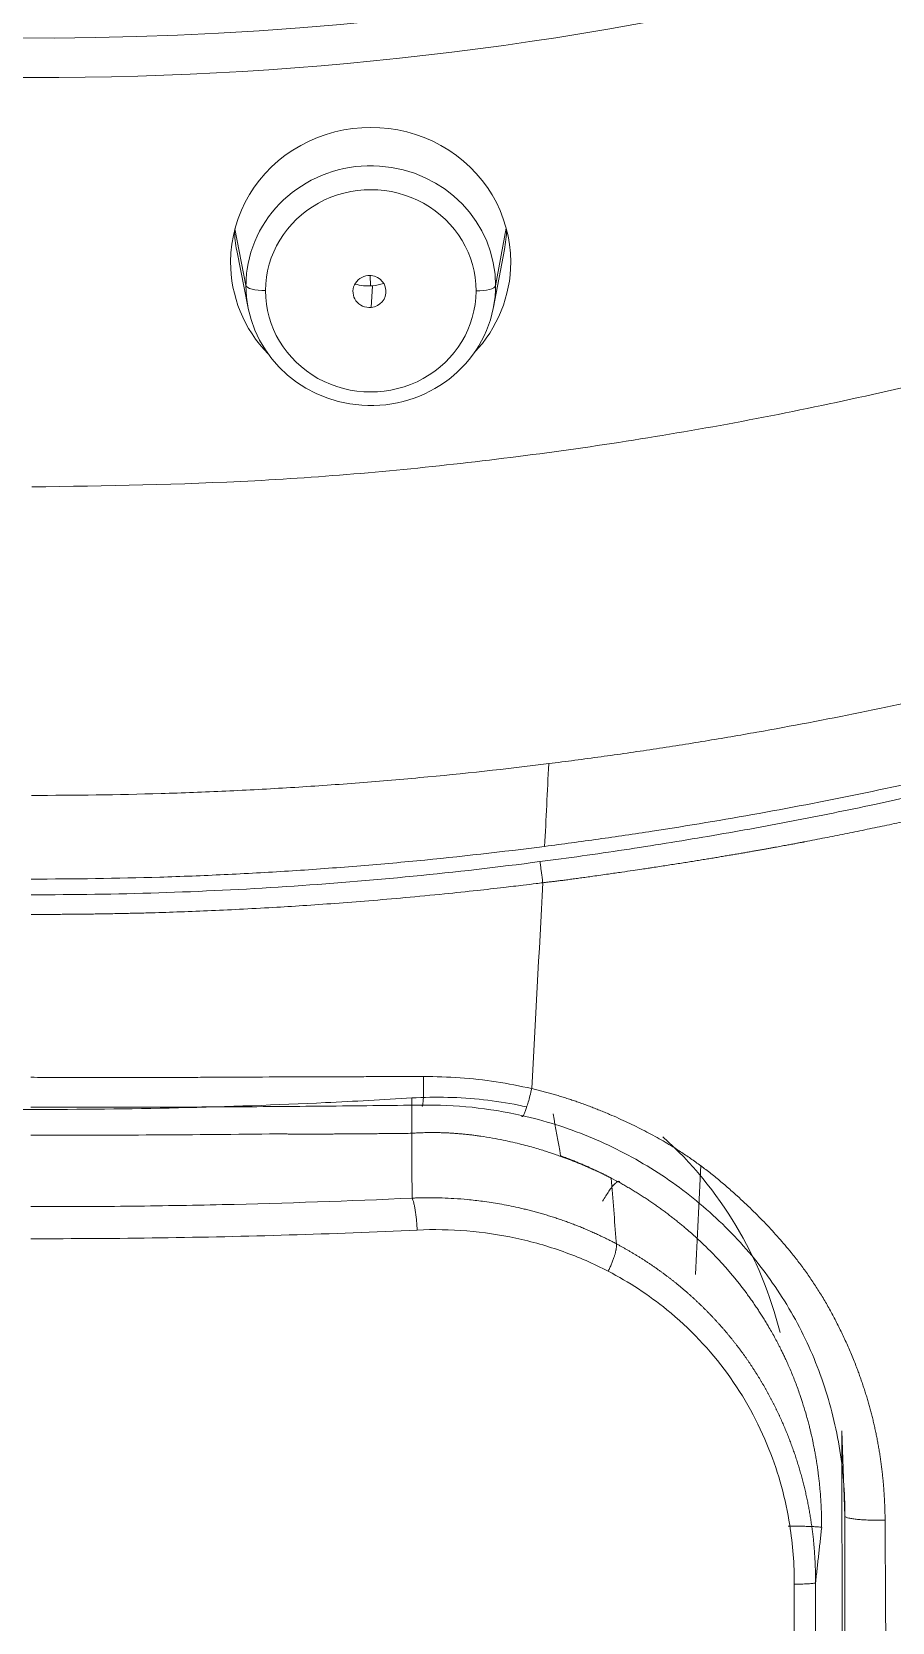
# Model space of a CAD drawing. Extents: x 16539 to 19738, y -91 to 2224.
# Drawn here: x 17565.68 to 17578.88, y 1046.62 to 1071.03 of the extents above; entities that cross this region are included whole.
import ezdxf

# ---------------------------------------------------------------- set-up
doc = ezdxf.new("R2010")
doc.units = 0
doc.header["$LTSCALE"] = 10
doc.header["$MEASUREMENT"] = 0
doc.layers.add('1', color=7, linetype='CONTINUOUS')

msp = doc.modelspace()

# ---------------------------------------------------------------- linework, layer by layer
at = {"layer": '1', "color": 7, "linetype": 'Continuous', "lineweight": 13}
for p, q in [((17568.969, 1067.138), (17568.8, 1068.01)), ((17572.798, 1067.132), (17572.963, 1068.017)), ((17570.878, 1067.131), (17570.877, 1067.29)), ((17570.91, 1067.133), (17570.888, 1066.802)), ((17571.515, 1054.133), (17571.513, 1054.669)), ((17574.65, 1052.466), (17574.653, 1052.431)), ((17578.16, 1048.25), (17578.113, 1049.562)), ((17577.382, 1047.206), (17577.379, 1045.145))]:
    msp.add_line(p, q, dxfattribs=at)
at = {"layer": '1', "color": 7, "linetype": 'Continuous', "lineweight": 18}
for p, q in [((17568.828, 1067.674), (17569.002, 1066.791)), ((17572.767, 1066.806), (17572.935, 1067.69)), ((17571.517, 1053.157), (17571.517, 1053.132)), ((17578.113, 1049.562), (17578.137, 1022.383))]:
    msp.add_line(p, q, dxfattribs=at)
for centre, major_axis, ratio, start_param, end_param in [((17565.793, 1117.918), (-62.049, -0.257), 0.961303, 4.706476, 7.291782), ((17565.791, 1118.295), (49.268, 0.196), 0.96126, 3.149147, 6.277434), ((17570.882, 1067.497), (2.15, 0.009), 0.96126, 6.277434, 9.419027), ((17570.884, 1067.135), (-1.915, -0.008), 0.96126, 3.135841, 6.141472), ((17570.88, 1068.049), (-2.089, -0.008), 0.96126, 0.029051, 0.183799), ((17570.88, 1068.049), (-2.089, -0.008), 0.96126, 2.957777, 3.112549), ((17570.882, 1067.497), (2.15, 0.009), 0.96126, 3.135841, 3.886977), ((17570.884, 1067.135), (-1.915, -0.008), 0.96126, 6.141472, 6.277434), ((17570.882, 1067.497), (2.15, 0.009), 0.96126, 5.537785, 6.277434), ((17570.884, 1067.135), (-1.915, -0.008), 0.96126, 6.277434, 9.277664), ((17570.864, 1067.045), (-0.254, 0.002), 0.965027, 4.814699, 7.956292), ((17570.843, 1067.807), (-0.701, 0.004), 0.965027, 1.28188, 1.673107), ((17570.864, 1067.045), (-0.254, 0.002), 0.965027, 1.673107, 4.814699), ((17570.843, 1067.807), (-0.701, 0.004), 0.965027, 1.673107, 1.924188), ((17570.884, 1067.135), (-1.915, -0.008), 0.96126, 2.994479, 3.135841), ((17571.454, 1059.74), (-6.323, 33.746), 0.035733, 4.528182, 4.547578), ((17571.637, 1049.564), (-0.009, -5.95), 0.960298, 1.827691, 2.431686)]:
    msp.add_ellipse(centre, major_axis=major_axis, ratio=ratio, start_param=start_param, end_param=end_param, dxfattribs=at)
at = {"layer": '1', "color": 7, "linetype": 'Continuous', "lineweight": 13}
for centre, major_axis, ratio, start_param, end_param in [((17565.792, 1118.167), (49.767, 0.198), 0.96126, 3.135841, 6.277434), ((17570.884, 1067.056), (-1.615, -0.006), 0.96126, 3.135841, 6.277434), ((17569.268, 1067.142), (0.3, -0.001), 0.275637, 3.195602, 4.714038), ((17572.499, 1067.137), (-0.3, 0.001), 0.275637, 1.572446, 3.090882), ((17570.884, 1067.056), (-1.615, -0.006), 0.96126, 6.277434, 9.419027)]:
    msp.add_ellipse(centre, major_axis=major_axis, ratio=ratio, start_param=start_param, end_param=end_param, dxfattribs=at)
at = {"layer": '1', "color": 7, "linetype": 'Continuous', "lineweight": 18}
for points, degree, knots in [([(17600.162, 1171.54), (17598.362, 1172.621), (17596.508, 1173.616), (17592.705, 1175.428), (17590.758, 1176.244), (17586.789, 1177.689), (17584.767, 1178.318), (17580.67, 1179.381), (17578.594, 1179.816), (17574.408, 1180.489), (17572.298, 1180.726), (17568.063, 1181.001), (17565.939, 1181.039), (17561.696, 1180.913), (17559.578, 1180.75), (17555.368, 1180.225), (17553.277, 1179.864), (17549.141, 1178.945), (17547.096, 1178.388), (17543.074, 1177.084), (17541.096, 1176.337), (17537.226, 1174.66), (17535.333, 1173.73), (17531.652, 1171.697), (17529.864, 1170.593), (17526.408, 1168.223), (17524.74, 1166.956), (17521.542, 1164.272), (17520.012, 1162.854), (17517.103, 1159.881), (17515.725, 1158.326), (17513.133, 1155.093), (17511.919, 1153.416), (17509.669, 1149.955), (17508.633, 1148.171), (17506.747, 1144.515), (17505.897, 1142.642), (17504.392, 1138.826), (17503.737, 1136.882), (17502.629, 1132.943), (17502.176, 1130.947), (17501.474, 1126.922), (17501.227, 1124.893), (17500.939, 1120.821), (17500.899, 1118.779), (17501.028, 1114.7), (17501.197, 1112.663), (17501.741, 1108.616), (17502.117, 1106.606), (17503.071, 1102.63), (17503.649, 1100.664), (17505.004, 1096.797), (17505.781, 1094.896), (17507.523, 1091.175), (17508.49, 1089.356), (17510.604, 1085.818), (17511.751, 1084.098), (17514.215, 1080.776), (17515.532, 1079.174), (17518.324, 1076.1), (17519.798, 1074.629), (17522.889, 1071.833), (17524.506, 1070.508), (17527.868, 1068.017), (17529.612, 1066.851), (17531.412, 1065.77)], 3, [0, 0, 0, 0, 0.03125, 0.03125, 0.0625, 0.0625, 0.09375, 0.09375, 0.125, 0.125, 0.15625, 0.15625, 0.1875, 0.1875, 0.21875, 0.21875, 0.25, 0.25, 0.28125, 0.28125, 0.3125, 0.3125, 0.34375, 0.34375, 0.375, 0.375, 0.40625, 0.40625, 0.4375, 0.4375, 0.46875, 0.46875, 0.5, 0.5, 0.53125, 0.53125, 0.5625, 0.5625, 0.59375, 0.59375, 0.625, 0.625, 0.65625, 0.65625, 0.6875, 0.6875, 0.71875, 0.71875, 0.75, 0.75, 0.78125, 0.78125, 0.8125, 0.8125, 0.84375, 0.84375, 0.875, 0.875, 0.90625, 0.90625, 0.9375, 0.9375, 0.96875, 0.96875, 1, 1, 1, 1]), ([(17532.558, 1066.848), (17530.817, 1067.893), (17529.129, 1069.02), (17525.876, 1071.428), (17524.312, 1072.709), (17521.321, 1075.412), (17519.894, 1076.834), (17517.193, 1079.806), (17515.919, 1081.356), (17513.534, 1084.568), (17512.424, 1086.231), (17510.378, 1089.652), (17509.443, 1091.411), (17507.756, 1095.009), (17507.004, 1096.848), (17505.692, 1100.588), (17505.132, 1102.489), (17504.208, 1106.334), (17503.844, 1108.278), (17503.316, 1112.193), (17503.153, 1114.162), (17503.027, 1118.107), (17503.064, 1120.083), (17503.341, 1124.021), (17503.58, 1125.983), (17504.257, 1129.876), (17504.695, 1131.807), (17505.766, 1135.617), (17506.399, 1137.497), (17507.853, 1141.189), (17508.674, 1143), (17510.498, 1146.537), (17511.5, 1148.263), (17513.675, 1151.611), (17514.848, 1153.233), (17517.354, 1156.36), (17518.687, 1157.865), (17521.5, 1160.741), (17522.979, 1162.112), (17526.072, 1164.71), (17527.684, 1165.935), (17531.026, 1168.229), (17532.756, 1169.296), (17536.316, 1171.264), (17538.146, 1172.164), (17541.889, 1173.786), (17543.802, 1174.509), (17547.692, 1175.772), (17549.67, 1176.311), (17553.67, 1177.2), (17555.693, 1177.551), (17559.764, 1178.059), (17561.813, 1178.217), (17565.917, 1178.34), (17567.972, 1178.304), (17572.068, 1178.039), (17574.109, 1177.81), (17578.159, 1177.16), (17580.167, 1176.74), (17584.13, 1175.712), (17586.085, 1175.104), (17589.925, 1173.708), (17591.809, 1172.919), (17595.487, 1171.167), (17597.282, 1170.205), (17599.023, 1169.16)], 3, [0, 0, 0, 0, 0.03125, 0.03125, 0.0625, 0.0625, 0.09375, 0.09375, 0.125, 0.125, 0.15625, 0.15625, 0.1875, 0.1875, 0.21875, 0.21875, 0.25, 0.25, 0.28125, 0.28125, 0.3125, 0.3125, 0.34375, 0.34375, 0.375, 0.375, 0.40625, 0.40625, 0.4375, 0.4375, 0.46875, 0.46875, 0.5, 0.5, 0.53125, 0.53125, 0.5625, 0.5625, 0.59375, 0.59375, 0.625, 0.625, 0.65625, 0.65625, 0.6875, 0.6875, 0.71875, 0.71875, 0.75, 0.75, 0.78125, 0.78125, 0.8125, 0.8125, 0.84375, 0.84375, 0.875, 0.875, 0.90625, 0.90625, 0.9375, 0.9375, 0.96875, 0.96875, 1, 1, 1, 1]), ([(17573.615, 1059.8), (17573.749, 1059.817), (17573.883, 1059.834), (17574.15, 1059.869), (17574.284, 1059.887), (17574.55, 1059.924), (17574.684, 1059.943), (17574.95, 1059.981), (17575.083, 1060.001), (17575.483, 1060.061), (17575.748, 1060.103), (17576.279, 1060.19), (17576.544, 1060.236), (17577.867, 1060.47), (17578.92, 1060.685), (17581.012, 1061.167), (17582.053, 1061.435), (17583.346, 1061.804), (17583.604, 1061.88), (17584.119, 1062.034), (17584.89, 1062.27), (17585.656, 1062.521), (17587.179, 1063.042), (17588.184, 1063.415), (17589.677, 1064.013), (17590.172, 1064.219), (17590.911, 1064.538), (17591.156, 1064.646), (17591.646, 1064.864), (17591.889, 1064.975), (17593.104, 1065.537), (17594.063, 1066.01), (17595.244, 1066.633), (17595.479, 1066.758), (17595.949, 1067.014), (17596.182, 1067.143), (17596.648, 1067.404), (17596.88, 1067.536), (17597.227, 1067.736), (17597.342, 1067.803), (17597.573, 1067.938), (17597.687, 1068.006), (17597.802, 1068.075)], 3, [0, 0, 0, 0, 0.015625, 0.015625, 0.03125, 0.03125, 0.046875, 0.046875, 0.0625, 0.0625, 0.09375, 0.09375, 0.125, 0.125, 0.25, 0.25, 0.375, 0.375, 0.40625, 0.40625, 0.4375, 0.5, 0.5, 0.625, 0.625, 0.6875, 0.6875, 0.71875, 0.71875, 0.75, 0.75, 0.875, 0.875, 0.90625, 0.90625, 0.9375, 0.9375, 0.96875, 0.96875, 0.984375, 0.984375, 1, 1, 1, 1]), ([(17598.46, 1067.217), (17598.224, 1067.076), (17597.987, 1066.936), (17597.511, 1066.659), (17597.272, 1066.522), (17596.792, 1066.25), (17596.552, 1066.116), (17596.069, 1065.85), (17595.827, 1065.719), (17594.611, 1065.069), (17593.626, 1064.572), (17592.126, 1063.865), (17591.623, 1063.635), (17590.864, 1063.299), (17590.609, 1063.189), (17590.099, 1062.972), (17589.844, 1062.865), (17589.075, 1062.549), (17588.56, 1062.345), (17587.525, 1061.951), (17587.005, 1061.761), (17585.437, 1061.211), (17584.382, 1060.872), (17583.052, 1060.483), (17582.785, 1060.407), (17582.25, 1060.259), (17581.982, 1060.186), (17581.177, 1059.974), (17580.638, 1059.84), (17579.559, 1059.586), (17579.018, 1059.466), (17577.932, 1059.24), (17577.388, 1059.135), (17576.297, 1058.938), (17575.75, 1058.847), (17574.927, 1058.721), (17574.653, 1058.68), (17574.103, 1058.603), (17573.828, 1058.565), (17573.552, 1058.53)], 3, [0, 0, 0, 0, 0.03125, 0.03125, 0.0625, 0.0625, 0.09375, 0.09375, 0.125, 0.125, 0.25, 0.25, 0.3125, 0.3125, 0.34375, 0.34375, 0.375, 0.375, 0.4375, 0.4375, 0.5, 0.5, 0.625, 0.625, 0.65625, 0.65625, 0.6875, 0.6875, 0.75, 0.75, 0.8125, 0.8125, 0.875, 0.875, 0.9375, 0.9375, 0.96875, 0.96875, 1, 1, 1, 1]), ([(17593.318, 1064.305), (17592.541, 1063.923), (17591.756, 1063.556), (17590.172, 1062.851), (17589.373, 1062.515), (17587.761, 1061.874), (17586.948, 1061.57), (17585.311, 1060.997), (17584.486, 1060.728), (17581.995, 1059.972), (17580.313, 1059.537), (17578.191, 1059.084), (17577.765, 1058.998), (17576.913, 1058.834), (17576.485, 1058.757), (17575.629, 1058.611), (17575.201, 1058.542), (17574.556, 1058.445), (17574.341, 1058.414), (17573.911, 1058.353), (17573.696, 1058.324), (17573.48, 1058.296)], 3, [0, 0, 0, 0, 0.125, 0.125, 0.25, 0.25, 0.375, 0.375, 0.5, 0.5, 0.75, 0.75, 0.8125, 0.8125, 0.875, 0.875, 0.9375, 0.9375, 0.96875, 0.96875, 1, 1, 1, 1]), ([(17573.523, 1057.972), (17573.542, 1057.974), (17573.58, 1057.979), (17573.64, 1057.986), (17573.705, 1057.993), (17573.775, 1058.002), (17573.849, 1058.011), (17573.929, 1058.022), (17574.013, 1058.033), (17574.102, 1058.045), (17574.196, 1058.058), (17574.34, 1058.078), (17574.521, 1058.104), (17574.726, 1058.133), (17574.896, 1058.158), (17575.031, 1058.178), (17575.131, 1058.194), (17575.222, 1058.207), (17575.315, 1058.221), (17575.422, 1058.238), (17575.525, 1058.254), (17575.626, 1058.269), (17575.725, 1058.285), (17575.82, 1058.3), (17575.914, 1058.315), (17576.005, 1058.33), (17576.093, 1058.344), (17576.178, 1058.358), (17576.261, 1058.372), (17576.342, 1058.386), (17576.42, 1058.399), (17576.495, 1058.412), (17576.568, 1058.424), (17576.639, 1058.436), (17576.707, 1058.448), (17576.772, 1058.46), (17576.835, 1058.471), (17576.895, 1058.481), (17576.952, 1058.492), (17577.007, 1058.501), (17577.06, 1058.511), (17577.11, 1058.52), (17577.157, 1058.529), (17577.202, 1058.537), (17577.245, 1058.545), (17577.285, 1058.552), (17577.322, 1058.559), (17577.357, 1058.565), (17577.389, 1058.571), (17577.419, 1058.577), (17577.446, 1058.582), (17577.47, 1058.587), (17577.493, 1058.591), (17577.512, 1058.595), (17577.529, 1058.598), (17577.591, 1058.61), (17577.699, 1058.631), (17577.852, 1058.661), (17578.006, 1058.691), (17578.159, 1058.722), (17578.311, 1058.753), (17578.463, 1058.784), (17578.615, 1058.815), (17578.767, 1058.847), (17578.917, 1058.879), (17579.068, 1058.911), (17579.218, 1058.943), (17579.368, 1058.976), (17579.517, 1059.008), (17579.666, 1059.041), (17579.814, 1059.074), (17579.962, 1059.108), (17580.11, 1059.141), (17580.257, 1059.175), (17580.404, 1059.209), (17580.55, 1059.243), (17580.696, 1059.278), (17580.86, 1059.316), (17581.044, 1059.361), (17581.253, 1059.412), (17581.473, 1059.467), (17581.703, 1059.526), (17581.944, 1059.588), (17582.194, 1059.654), (17582.455, 1059.725), (17582.727, 1059.799), (17583.008, 1059.879), (17583.3, 1059.962), (17583.56, 1060.038), (17583.795, 1060.108), (17584.015, 1060.174), (17584.267, 1060.25), (17584.551, 1060.337), (17584.868, 1060.436), (17585.217, 1060.547), (17585.599, 1060.67), (17586.012, 1060.807), (17586.459, 1060.958), (17586.941, 1061.126), (17587.458, 1061.311), (17588.01, 1061.515), (17588.596, 1061.738), (17589.153, 1061.956), (17589.661, 1062.161), (17590.1, 1062.341), (17590.512, 1062.514), (17590.897, 1062.679), (17591.254, 1062.834), (17591.585, 1062.981), (17591.889, 1063.117), (17592.167, 1063.243), (17592.419, 1063.359), (17592.645, 1063.464), (17592.845, 1063.558), (17593.019, 1063.64), (17593.168, 1063.711), (17593.29, 1063.77), (17593.388, 1063.817), (17593.46, 1063.851), (17593.499, 1063.871), (17593.515, 1063.878)], 3, [0, 0, 0, 0, 0.002647, 0.005529, 0.008646, 0.011998, 0.015585, 0.019407, 0.023463, 0.027755, 0.032281, 0.037043, 0.048602, 0.05848, 0.066674, 0.073184, 0.07801, 0.081151, 0.086397, 0.091522, 0.096523, 0.101403, 0.10616, 0.110794, 0.115306, 0.119695, 0.123961, 0.128105, 0.132126, 0.136025, 0.139801, 0.143454, 0.146984, 0.150392, 0.153677, 0.156839, 0.159879, 0.162795, 0.165589, 0.16826, 0.170809, 0.173234, 0.175537, 0.177717, 0.179775, 0.181709, 0.183521, 0.18521, 0.186776, 0.188219, 0.18954, 0.190737, 0.191812, 0.192764, 0.193593, 0.1943, 0.201797, 0.209277, 0.21674, 0.224187, 0.231616, 0.239029, 0.246425, 0.253804, 0.261166, 0.268511, 0.275839, 0.28315, 0.290445, 0.297722, 0.304983, 0.312227, 0.319454, 0.326664, 0.333858, 0.341035, 0.348194, 0.355338, 0.365094, 0.375376, 0.386183, 0.397516, 0.409374, 0.421757, 0.434666, 0.4481, 0.46206, 0.476546, 0.491556, 0.50084, 0.511766, 0.524334, 0.538544, 0.554397, 0.571892, 0.59103, 0.611811, 0.634234, 0.658648, 0.684904, 0.713001, 0.74294, 0.774719, 0.798746, 0.821425, 0.842757, 0.862741, 0.881379, 0.898669, 0.914613, 0.92921, 0.94246, 0.954364, 0.964922, 0.974133, 0.981999, 0.988518, 0.993691, 0.997519, 1, 1, 1, 1]), ([(17573.615, 1059.8), (17572.957, 1059.718), (17572.298, 1059.646), (17571.308, 1059.554), (17570.977, 1059.526), (17570.316, 1059.475), (17569.985, 1059.452), (17569.323, 1059.412), (17568.991, 1059.394), (17568.329, 1059.364), (17567.997, 1059.351), (17567.002, 1059.322), (17566.339, 1059.312), (17565.676, 1059.313)], 3, [0, 0, 0, 0, 0.25, 0.25, 0.375, 0.375, 0.5, 0.5, 0.625, 0.625, 0.75, 0.75, 1, 1, 1, 1]), ([(17573.552, 1058.53), (17572.899, 1058.446), (17572.245, 1058.372), (17571.262, 1058.277), (17570.934, 1058.249), (17570.278, 1058.196), (17569.95, 1058.172), (17569.293, 1058.131), (17568.964, 1058.112), (17568.306, 1058.081), (17567.977, 1058.068), (17566.99, 1058.038), (17566.332, 1058.028), (17565.673, 1058.029)], 3, [0, 0, 0, 0, 0.25, 0.25, 0.375, 0.375, 0.5, 0.5, 0.625, 0.625, 0.75, 0.75, 1, 1, 1, 1]), ([(17571.695, 1054.997), (17571.642, 1054.997), (17571.536, 1054.997), (17571.378, 1054.996), (17571.224, 1054.996), (17571.072, 1054.996), (17570.923, 1054.996), (17570.777, 1054.996), (17570.634, 1054.995), (17570.494, 1054.995), (17570.356, 1054.995), (17570.035, 1054.994), (17569.489, 1054.992), (17568.865, 1054.988), (17568.367, 1054.986), (17568.049, 1054.985), (17567.781, 1054.984), (17567.564, 1054.983), (17567.397, 1054.983), (17567.28, 1054.983), (17567.151, 1054.983), (17566.977, 1054.983), (17566.724, 1054.983), (17566.418, 1054.984), (17566.061, 1054.984), (17565.805, 1054.985), (17565.668, 1054.986)], 3, [0, 0, 0, 0, 0.026623, 0.05277, 0.078442, 0.103638, 0.128358, 0.152602, 0.176371, 0.199663, 0.22248, 0.244821, 0.359835, 0.494156, 0.555224, 0.607955, 0.65235, 0.68841, 0.716136, 0.735529, 0.746588, 0.780037, 0.822105, 0.872788, 0.932087, 1, 1, 1, 1]), ([(17571.513, 1054.669), (17571.073, 1054.642), (17569.141, 1054.537), (17566.593, 1054.477), (17564.493, 1054.501), (17563.909, 1054.513)], 3, [0, 0, 0, 0, 0.175941, 0.770258, 1, 1, 1, 1]), ([(17571.513, 1054.669), (17571.699, 1054.68), (17571.883, 1054.683), (17572.25, 1054.674), (17572.614, 1054.65), (17572.972, 1054.594), (17573.192, 1054.55), (17573.233, 1054.541), (17573.273, 1054.532)], 3, [0, 0, 0, 0, 0.309586, 0.309586, 0.619171, 0.928757, 0.928757, 1, 1, 1, 1]), ([(17573.354, 1054.812), (17573.367, 1054.809), (17573.392, 1054.803), (17573.431, 1054.794), (17573.469, 1054.784), (17573.508, 1054.774), (17573.547, 1054.764), (17573.585, 1054.754), (17573.624, 1054.743), (17573.662, 1054.733), (17573.701, 1054.721), (17573.739, 1054.71), (17573.778, 1054.699), (17573.816, 1054.687), (17573.855, 1054.675), (17573.893, 1054.663), (17573.932, 1054.65), (17573.971, 1054.637), (17574.009, 1054.624), (17574.048, 1054.611), (17574.086, 1054.598), (17574.125, 1054.584), (17574.163, 1054.57), (17574.202, 1054.556), (17574.241, 1054.541), (17574.279, 1054.527), (17574.318, 1054.512), (17574.356, 1054.497), (17574.395, 1054.481), (17574.434, 1054.466), (17574.472, 1054.45), (17574.511, 1054.434), (17574.629, 1054.383), (17574.824, 1054.296), (17575.087, 1054.166), (17575.338, 1054.029), (17575.552, 1053.9), (17575.735, 1053.78), (17575.891, 1053.671), (17576.047, 1053.554), (17576.201, 1053.431), (17576.355, 1053.302), (17576.495, 1053.177), (17576.62, 1053.061), (17576.731, 1052.954), (17576.839, 1052.847), (17576.944, 1052.739), (17577.046, 1052.63), (17577.145, 1052.52), (17577.241, 1052.409), (17577.325, 1052.309), (17577.395, 1052.221), (17577.454, 1052.146), (17577.512, 1052.068), (17577.569, 1051.99), (17577.625, 1051.91), (17577.679, 1051.829), (17577.733, 1051.746), (17577.785, 1051.663), (17577.837, 1051.578), (17577.887, 1051.492), (17577.936, 1051.404), (17577.984, 1051.315), (17578.031, 1051.225), (17578.077, 1051.133), (17578.122, 1051.041), (17578.166, 1050.947), (17578.208, 1050.851), (17578.25, 1050.755), (17578.29, 1050.657), (17578.326, 1050.566), (17578.357, 1050.485), (17578.384, 1050.412), (17578.41, 1050.339), (17578.435, 1050.265), (17578.459, 1050.192), (17578.483, 1050.118), (17578.505, 1050.043), (17578.527, 1049.969), (17578.547, 1049.894), (17578.567, 1049.82), (17578.586, 1049.745), (17578.604, 1049.669), (17578.621, 1049.594), (17578.637, 1049.518), (17578.652, 1049.442), (17578.667, 1049.365), (17578.68, 1049.289), (17578.693, 1049.212), (17578.704, 1049.135), (17578.715, 1049.058), (17578.725, 1048.98), (17578.734, 1048.902), (17578.742, 1048.824), (17578.75, 1048.746), (17578.756, 1048.667), (17578.762, 1048.588), (17578.766, 1048.509), (17578.77, 1048.43), (17578.773, 1048.35), (17578.775, 1048.27), (17578.775, 1048.217), (17578.776, 1048.19)], 3, [0, 0, 0, 0, 0.004238, 0.008483, 0.012735, 0.016994, 0.02126, 0.025534, 0.029815, 0.034103, 0.0384, 0.042704, 0.047017, 0.051337, 0.055666, 0.060003, 0.064349, 0.068704, 0.073067, 0.07744, 0.081821, 0.086212, 0.090612, 0.095022, 0.099441, 0.10387, 0.10831, 0.112759, 0.117218, 0.121688, 0.126168, 0.130659, 0.13516, 0.167647, 0.19923, 0.229961, 0.259896, 0.280138, 0.300741, 0.321724, 0.343107, 0.364908, 0.387143, 0.403984, 0.420678, 0.43723, 0.453645, 0.469928, 0.486084, 0.502118, 0.518037, 0.528504, 0.53901, 0.549556, 0.560146, 0.570783, 0.58147, 0.592209, 0.603003, 0.613855, 0.624767, 0.635743, 0.646785, 0.657894, 0.669075, 0.680328, 0.691657, 0.703064, 0.714551, 0.726121, 0.737775, 0.746263, 0.754737, 0.763199, 0.77165, 0.78009, 0.788522, 0.796947, 0.805364, 0.813777, 0.822186, 0.830591, 0.838996, 0.847399, 0.855804, 0.86421, 0.87262, 0.881035, 0.889455, 0.897882, 0.906317, 0.914762, 0.923217, 0.931685, 0.940165, 0.94866, 0.957171, 0.965698, 0.974244, 0.982808, 0.991393, 1, 1, 1, 1]), ([(17565.667, 1054.527), (17566.167, 1054.526), (17566.667, 1054.526), (17567.668, 1054.528), (17568.168, 1054.53), (17569.168, 1054.535), (17569.668, 1054.539), (17570.667, 1054.548), (17571.167, 1054.554), (17571.666, 1054.56)], 3, [0, 0, 0, 0, 0.25, 0.25, 0.5, 0.5, 0.75, 0.75, 1, 1, 1, 1]), ([(17571.666, 1054.56), (17571.924, 1054.564), (17572.182, 1054.552), (17572.694, 1054.499), (17572.948, 1054.457), (17573.198, 1054.401)], 3, [0, 0, 0, 0, 0.5, 0.5, 1, 1, 1, 1]), ([(17573.198, 1054.401), (17573.373, 1054.361), (17573.547, 1054.315), (17573.89, 1054.207), (17574.059, 1054.146), (17574.391, 1054.01), (17574.554, 1053.935), (17574.872, 1053.773), (17575.028, 1053.685), (17575.331, 1053.498), (17575.479, 1053.398), (17575.764, 1053.187), (17575.903, 1053.076), (17576.169, 1052.843), (17576.297, 1052.721), (17576.543, 1052.467), (17576.66, 1052.335), (17576.994, 1051.925), (17577.194, 1051.633), (17577.54, 1051.018), (17577.686, 1050.695), (17577.922, 1050.025), (17578.011, 1049.679), (17578.101, 1049.149), (17578.123, 1048.971), (17578.152, 1048.611), (17578.16, 1048.431), (17578.16, 1048.25)], 3, [0, 0, 0, 0, 0.0625, 0.0625, 0.125, 0.125, 0.1875, 0.1875, 0.25, 0.25, 0.3125, 0.3125, 0.375, 0.375, 0.4375, 0.4375, 0.5, 0.5, 0.625, 0.625, 0.75, 0.75, 0.875, 0.875, 0.9375, 0.9375, 1, 1, 1, 1]), ([(17571.515, 1054.127), (17571.477, 1054.126), (17571.403, 1054.125), (17571.294, 1054.124), (17571.188, 1054.123), (17571.084, 1054.122), (17570.984, 1054.121), (17570.887, 1054.12), (17570.792, 1054.119), (17570.701, 1054.118), (17570.613, 1054.118), (17570.528, 1054.117), (17570.446, 1054.116), (17570.367, 1054.116), (17570.291, 1054.116), (17570.218, 1054.115), (17570.149, 1054.115), (17570.082, 1054.115), (17570.018, 1054.115), (17569.958, 1054.115), (17569.9, 1054.115), (17569.846, 1054.115), (17569.794, 1054.115), (17569.746, 1054.115), (17569.701, 1054.115), (17569.658, 1054.115), (17569.619, 1054.116), (17569.583, 1054.116), (17569.55, 1054.116), (17569.52, 1054.117), (17569.493, 1054.117), (17569.469, 1054.118), (17569.454, 1054.118), (17569.447, 1054.118)], 3, [0, 0, 0, 0, 0.054463, 0.107446, 0.158951, 0.208976, 0.257521, 0.304586, 0.350171, 0.394276, 0.436901, 0.478045, 0.517709, 0.555892, 0.592594, 0.627815, 0.661555, 0.693814, 0.724592, 0.753889, 0.781704, 0.808039, 0.832892, 0.856264, 0.878155, 0.898566, 0.917495, 0.934944, 0.950913, 0.965402, 0.978413, 0.989945, 1, 1, 1, 1]), ([(17573.8, 1053.773), (17573.79, 1053.776), (17573.766, 1053.785), (17573.724, 1053.799), (17573.669, 1053.818), (17573.601, 1053.841), (17573.52, 1053.867), (17573.425, 1053.896), (17573.317, 1053.926), (17573.195, 1053.958), (17573.059, 1053.991), (17572.909, 1054.024), (17572.745, 1054.055), (17572.608, 1054.077), (17572.502, 1054.092), (17572.434, 1054.101), (17572.368, 1054.109), (17572.302, 1054.115), (17572.238, 1054.121), (17572.175, 1054.126), (17572.113, 1054.13), (17572.052, 1054.133), (17571.993, 1054.135), (17571.934, 1054.137), (17571.878, 1054.138), (17571.822, 1054.138), (17571.768, 1054.138), (17571.714, 1054.137), (17571.663, 1054.135), (17571.612, 1054.133), (17571.563, 1054.13), (17571.531, 1054.128), (17571.515, 1054.127)], 3, [0, 0, 0, 0, 0.013371, 0.032574, 0.057603, 0.088452, 0.125112, 0.16758, 0.215851, 0.269927, 0.329815, 0.395531, 0.4671, 0.54456, 0.574415, 0.603721, 0.632481, 0.660698, 0.688375, 0.715514, 0.742117, 0.768187, 0.793726, 0.818735, 0.843217, 0.867174, 0.890608, 0.91352, 0.935914, 0.95779, 0.979152, 1, 1, 1, 1]), ([(17573.798, 1053.781), (17573.81, 1053.777), (17573.835, 1053.768), (17573.871, 1053.754), (17573.906, 1053.741), (17573.94, 1053.728), (17573.973, 1053.715), (17574.006, 1053.702), (17574.038, 1053.689), (17574.068, 1053.676), (17574.098, 1053.664), (17574.127, 1053.651), (17574.156, 1053.639), (17574.183, 1053.627), (17574.209, 1053.616), (17574.235, 1053.604), (17574.26, 1053.593), (17574.284, 1053.582), (17574.307, 1053.571), (17574.33, 1053.56), (17574.352, 1053.55), (17574.372, 1053.54), (17574.393, 1053.53), (17574.412, 1053.521), (17574.43, 1053.512), (17574.448, 1053.503), (17574.465, 1053.495), (17574.481, 1053.486), (17574.496, 1053.479), (17574.511, 1053.471), (17574.525, 1053.464), (17574.538, 1053.457), (17574.55, 1053.451), (17574.561, 1053.445), (17574.569, 1053.441), (17574.572, 1053.439)], 3, [0, 0, 0, 0, 0.046269, 0.09154, 0.135814, 0.179091, 0.221369, 0.26265, 0.302934, 0.342219, 0.380507, 0.417798, 0.45409, 0.489384, 0.523681, 0.55698, 0.58928, 0.620583, 0.650887, 0.680194, 0.708502, 0.735813, 0.762125, 0.787439, 0.811754, 0.835071, 0.85739, 0.87871, 0.899032, 0.918355, 0.93668, 0.954007, 0.970336, 0.985667, 1, 1, 1, 1]), ([(17574.573, 1053.44), (17574.561, 1053.446), (17574.537, 1053.458), (17574.502, 1053.476), (17574.47, 1053.491), (17574.44, 1053.506), (17574.412, 1053.519), (17574.387, 1053.53), (17574.365, 1053.541), (17574.345, 1053.55), (17574.328, 1053.558), (17574.313, 1053.565), (17574.301, 1053.57), (17574.291, 1053.574), (17574.264, 1053.586), (17574.22, 1053.606), (17574.157, 1053.633), (17574.095, 1053.658), (17574.034, 1053.683), (17573.974, 1053.707), (17573.915, 1053.73), (17573.857, 1053.752), (17573.819, 1053.766), (17573.8, 1053.773)], 3, [0, 0, 0, 0, 0.049756, 0.096106, 0.139057, 0.178617, 0.214792, 0.247589, 0.277013, 0.303067, 0.325756, 0.345083, 0.36105, 0.37366, 0.382914, 0.465923, 0.547234, 0.626859, 0.704806, 0.781085, 0.855705, 0.928674, 1, 1, 1, 1]), ([(17574.704, 1053.37), (17574.714, 1053.364), (17574.736, 1053.352), (17574.768, 1053.334), (17574.799, 1053.315), (17574.831, 1053.297), (17574.862, 1053.278), (17574.894, 1053.259), (17574.925, 1053.24), (17574.956, 1053.221), (17574.986, 1053.202), (17575.017, 1053.183), (17575.047, 1053.163), (17575.078, 1053.144), (17575.108, 1053.124), (17575.138, 1053.104), (17575.167, 1053.084), (17575.197, 1053.064), (17575.226, 1053.044), (17575.256, 1053.023), (17575.285, 1053.003), (17575.313, 1052.982), (17575.342, 1052.962), (17575.371, 1052.941), (17575.399, 1052.92), (17575.427, 1052.899), (17575.455, 1052.878), (17575.483, 1052.856), (17575.511, 1052.835), (17575.538, 1052.814), (17575.565, 1052.792), (17575.592, 1052.77), (17575.619, 1052.749), (17575.646, 1052.727), (17575.673, 1052.705), (17575.699, 1052.683), (17575.743, 1052.646), (17575.803, 1052.594), (17575.878, 1052.527), (17575.95, 1052.46), (17576.018, 1052.394), (17576.085, 1052.329), (17576.148, 1052.265), (17576.208, 1052.201), (17576.266, 1052.138), (17576.322, 1052.077), (17576.375, 1052.016), (17576.425, 1051.957), (17576.473, 1051.899), (17576.519, 1051.843), (17576.548, 1051.805), (17576.563, 1051.787)], 3, [0, 0, 0, 0, 0.0148, 0.029579, 0.044337, 0.059073, 0.073788, 0.088481, 0.103151, 0.1178, 0.132426, 0.14703, 0.16161, 0.176168, 0.190701, 0.205211, 0.219698, 0.23416, 0.248599, 0.263014, 0.277405, 0.291772, 0.306115, 0.320435, 0.33473, 0.349002, 0.363249, 0.377473, 0.391672, 0.405848, 0.419999, 0.434127, 0.44823, 0.462309, 0.476365, 0.490396, 0.504403, 0.54643, 0.587436, 0.627422, 0.666387, 0.704332, 0.741258, 0.777165, 0.812052, 0.845921, 0.878772, 0.910605, 0.94142, 0.971219, 1, 1, 1, 1]), ([(17576.642, 1051.681), (17576.65, 1051.671), (17576.665, 1051.65), (17576.688, 1051.618), (17576.711, 1051.587), (17576.734, 1051.555), (17576.756, 1051.523), (17576.778, 1051.49), (17576.8, 1051.458), (17576.827, 1051.417), (17576.861, 1051.366), (17576.9, 1051.304), (17576.941, 1051.238), (17576.985, 1051.165), (17577.031, 1051.085), (17577.079, 1051), (17577.117, 1050.929), (17577.147, 1050.87), (17577.171, 1050.823), (17577.197, 1050.771), (17577.224, 1050.715), (17577.269, 1050.618), (17577.33, 1050.482), (17577.402, 1050.303), (17577.461, 1050.139), (17577.513, 1049.983), (17577.551, 1049.857), (17577.583, 1049.746), (17577.604, 1049.666), (17577.621, 1049.6), (17577.63, 1049.559), (17577.635, 1049.542)], 3, [0, 0, 0, 0, 0.01657, 0.033138, 0.049703, 0.066266, 0.082826, 0.099384, 0.115939, 0.132492, 0.161882, 0.193055, 0.226014, 0.260759, 0.302299, 0.343762, 0.385149, 0.405268, 0.427558, 0.452019, 0.478649, 0.50745, 0.58639, 0.667389, 0.750444, 0.804456, 0.874077, 0.914131, 0.948467, 0.977089, 1, 1, 1, 1]), ([(17577.635, 1049.542), (17577.637, 1049.531), (17577.642, 1049.509), (17577.651, 1049.473), (17577.66, 1049.43), (17577.673, 1049.37), (17577.687, 1049.301), (17577.702, 1049.223), (17577.715, 1049.145), (17577.727, 1049.074), (17577.736, 1049.014), (17577.742, 1048.969), (17577.747, 1048.932), (17577.75, 1048.909), (17577.751, 1048.898)], 3, [0, 0, 0, 0, 0.047565, 0.104777, 0.171637, 0.248142, 0.386503, 0.497513, 0.613719, 0.748127, 0.825779, 0.893638, 0.95171, 1, 1, 1, 1]), ([(17577.751, 1048.898), (17577.753, 1048.885), (17577.756, 1048.859), (17577.761, 1048.82), (17577.765, 1048.781), (17577.769, 1048.741), (17577.773, 1048.701), (17577.777, 1048.661), (17577.781, 1048.62), (17577.784, 1048.579), (17577.787, 1048.538), (17577.79, 1048.496), (17577.792, 1048.454), (17577.794, 1048.426), (17577.794, 1048.412)], 3, [0, 0, 0, 0, 0.079832, 0.160294, 0.24139, 0.323119, 0.405485, 0.488489, 0.572132, 0.656416, 0.741343, 0.826915, 0.913134, 1, 1, 1, 1]), ([(17577.794, 1048.412), (17577.795, 1048.405), (17577.795, 1048.393), (17577.796, 1048.373), (17577.797, 1048.354), (17577.798, 1048.334), (17577.799, 1048.314), (17577.799, 1048.293), (17577.8, 1048.272), (17577.8, 1048.252), (17577.801, 1048.23), (17577.801, 1048.209), (17577.802, 1048.188), (17577.802, 1048.166), (17577.802, 1048.144), (17577.802, 1048.121), (17577.802, 1048.099), (17577.802, 1048.084), (17577.802, 1048.076)], 3, [0, 0, 0, 0, 0.057899, 0.116386, 0.175465, 0.235144, 0.295429, 0.356324, 0.417836, 0.47997, 0.542731, 0.606124, 0.670153, 0.734823, 0.800139, 0.866105, 0.932724, 1, 1, 1, 1]), ([(17578.161, 1041.214), (17578.16, 1042.952), (17578.16, 1044.588), (17578.159, 1046.415), (17578.16, 1048.25)], 2, [0, 0, 0, 0.5, 0.5, 1, 1, 1])]:
    msp.add_open_spline(points, degree=degree, knots=knots, dxfattribs=at)
at = {"layer": '1', "color": 7, "linetype": 'Continuous', "lineweight": 13}
for points, knots in [([(17532.014, 1066.14), (17530.246, 1067.202), (17528.532, 1068.347), (17525.23, 1070.793), (17523.641, 1072.095), (17520.604, 1074.841), (17519.156, 1076.285), (17516.414, 1079.304), (17515.12, 1080.879), (17512.698, 1084.142), (17511.571, 1085.83), (17509.494, 1089.306), (17508.544, 1091.092), (17506.832, 1094.747), (17506.069, 1096.614), (17504.737, 1100.413), (17504.168, 1102.343), (17503.23, 1106.249), (17502.861, 1108.224), (17502.325, 1112.199), (17502.159, 1114.199), (17502.031, 1118.206), (17502.07, 1120.213), (17502.351, 1124.212), (17502.594, 1126.205), (17503.282, 1130.159), (17503.727, 1132.12), (17504.815, 1135.99), (17505.457, 1137.9), (17506.934, 1141.649), (17507.768, 1143.489), (17509.62, 1147.081), (17510.638, 1148.834), (17512.847, 1152.234), (17514.038, 1153.883), (17516.583, 1157.059), (17517.937, 1158.587), (17520.793, 1161.508), (17522.296, 1162.901), (17525.437, 1165.54), (17527.074, 1166.785), (17530.469, 1169.114), (17532.225, 1170.199), (17535.84, 1172.198), (17537.699, 1173.112), (17541.5, 1174.761), (17543.443, 1175.496), (17547.394, 1176.778), (17549.403, 1177.326), (17553.466, 1178.231), (17555.52, 1178.587), (17559.655, 1179.104), (17561.736, 1179.266), (17565.904, 1179.391), (17567.991, 1179.355), (17572.152, 1179.087), (17574.225, 1178.855), (17578.338, 1178.196), (17580.378, 1177.77), (17584.404, 1176.727), (17586.39, 1176.11), (17590.291, 1174.693), (17592.204, 1173.892), (17595.941, 1172.115), (17597.764, 1171.137), (17599.533, 1170.077)], [0, 0, 0, 0, 0.03125, 0.03125, 0.0625, 0.0625, 0.09375, 0.09375, 0.125, 0.125, 0.15625, 0.15625, 0.1875, 0.1875, 0.21875, 0.21875, 0.25, 0.25, 0.28125, 0.28125, 0.3125, 0.3125, 0.34375, 0.34375, 0.375, 0.375, 0.40625, 0.40625, 0.4375, 0.4375, 0.46875, 0.46875, 0.5, 0.5, 0.53125, 0.53125, 0.5625, 0.5625, 0.59375, 0.59375, 0.625, 0.625, 0.65625, 0.65625, 0.6875, 0.6875, 0.71875, 0.71875, 0.75, 0.75, 0.78125, 0.78125, 0.8125, 0.8125, 0.84375, 0.84375, 0.875, 0.875, 0.90625, 0.90625, 0.9375, 0.9375, 0.96875, 0.96875, 1, 1, 1, 1]), ([(17573.48, 1058.296), (17572.833, 1058.211), (17572.185, 1058.136), (17570.886, 1058.008), (17570.236, 1057.955), (17568.934, 1057.87), (17568.282, 1057.838), (17566.978, 1057.797), (17566.325, 1057.787), (17565.673, 1057.788)], [0, 0, 0, 0, 0.25, 0.25, 0.5, 0.5, 0.75, 0.75, 1, 1, 1, 1]), ([(17573.48, 1058.296), (17573.482, 1058.282), (17573.488, 1058.242), (17573.498, 1058.165), (17573.507, 1058.099), (17573.515, 1058.036), (17573.521, 1057.991), (17573.523, 1057.972)], [0, 0, 0, 0, 0.275512, 0.473757, 0.672003, 0.870248, 1, 1, 1, 1]), ([(17565.673, 1057.487), (17565.712, 1057.487), (17565.792, 1057.487), (17565.911, 1057.487), (17566.031, 1057.487), (17566.15, 1057.487), (17566.269, 1057.488), (17566.389, 1057.489), (17566.508, 1057.491), (17566.627, 1057.492), (17566.747, 1057.494), (17566.866, 1057.496), (17566.985, 1057.498), (17567.105, 1057.501), (17567.224, 1057.503), (17567.343, 1057.506), (17567.571, 1057.512), (17567.916, 1057.523), (17568.384, 1057.541), (17568.876, 1057.564), (17569.364, 1057.591), (17569.852, 1057.621), (17570.342, 1057.655), (17570.866, 1057.695), (17571.427, 1057.744), (17571.982, 1057.797), (17572.486, 1057.85), (17572.889, 1057.895), (17573.19, 1057.931), (17573.39, 1057.955), (17573.49, 1057.968), (17573.523, 1057.972)], [0, 0, 0, 0, 0.015163, 0.030325, 0.045488, 0.060652, 0.075815, 0.090979, 0.106143, 0.121308, 0.136472, 0.151637, 0.166802, 0.181967, 0.197132, 0.212297, 0.227463, 0.28403, 0.343578, 0.406106, 0.471614, 0.529929, 0.592425, 0.659103, 0.72996, 0.807258, 0.871639, 0.923103, 0.96165, 0.987283, 1, 1, 1, 1]), ([(17571.666, 1054.56), (17571.667, 1054.558), (17571.669, 1054.547), (17571.674, 1054.538), (17571.68, 1054.55), (17571.685, 1054.585), (17571.689, 1054.635), (17571.692, 1054.699), (17571.694, 1054.785), (17571.696, 1054.886), (17571.695, 1054.96), (17571.695, 1054.997)], [0, 0, 0, 0, 0.020809, 0.143619, 0.266428, 0.389237, 0.512047, 0.634856, 0.757665, 0.880475, 1, 1, 1, 1]), ([(17573.198, 1054.401), (17573.199, 1054.39), (17573.202, 1054.384), (17573.208, 1054.38), (17573.213, 1054.382), (17573.223, 1054.394), (17573.228, 1054.404), (17573.238, 1054.423), (17573.241, 1054.43), (17573.247, 1054.445), (17573.25, 1054.453), (17573.257, 1054.471), (17573.26, 1054.48), (17573.267, 1054.501), (17573.279, 1054.534), (17573.291, 1054.575), (17573.309, 1054.635), (17573.318, 1054.668), (17573.336, 1054.738), (17573.345, 1054.775), (17573.354, 1054.812)], [0, 0, 0, 0, 0.125, 0.125, 0.25, 0.25, 0.375, 0.375, 0.4375, 0.4375, 0.5, 0.5, 0.5625, 0.5625, 0.625, 0.75, 0.75, 0.875, 0.875, 1, 1, 1, 1]), ([(17574.442, 1053.084), (17574.458, 1053.112), (17574.474, 1053.139), (17574.506, 1053.191), (17574.522, 1053.215), (17574.552, 1053.259), (17574.567, 1053.279), (17574.587, 1053.304), (17574.593, 1053.312), (17574.605, 1053.326), (17574.611, 1053.333), (17574.628, 1053.351), (17574.638, 1053.361), (17574.653, 1053.373), (17574.657, 1053.377), (17574.666, 1053.383), (17574.67, 1053.385), (17574.682, 1053.39), (17574.689, 1053.391), (17574.699, 1053.385), (17574.702, 1053.379), (17574.704, 1053.37)], [0, 0, 0, 0, 0.125, 0.125, 0.25, 0.25, 0.375, 0.375, 0.4375, 0.4375, 0.5, 0.5, 0.625, 0.625, 0.6875, 0.6875, 0.75, 0.75, 0.875, 0.875, 1, 1, 1, 1]), ([(17571.517, 1053.132), (17570.553, 1053.087), (17569.58, 1053.054), (17568.116, 1053.021), (17567.627, 1053.013), (17566.648, 1053.002), (17566.158, 1053), (17565.668, 1053.001)], [0, 0, 0, 0, 0.5, 0.5, 0.75, 0.75, 1, 1, 1, 1]), ([(17571.517, 1053.132), (17571.529, 1053.133), (17571.562, 1053.134), (17571.626, 1053.136), (17571.719, 1053.137), (17571.841, 1053.138), (17571.991, 1053.134), (17572.17, 1053.126), (17572.377, 1053.11), (17572.61, 1053.084), (17572.87, 1053.044), (17573.076, 1053.003), (17573.22, 1052.969), (17573.296, 1052.951), (17573.371, 1052.932), (17573.445, 1052.911), (17573.519, 1052.89), (17573.593, 1052.868), (17573.667, 1052.845), (17573.74, 1052.821), (17573.813, 1052.797), (17573.885, 1052.771), (17573.957, 1052.745), (17574.029, 1052.717), (17574.1, 1052.689), (17574.171, 1052.66), (17574.241, 1052.629), (17574.311, 1052.599), (17574.38, 1052.567), (17574.449, 1052.534), (17574.518, 1052.5), (17574.586, 1052.466), (17574.631, 1052.443), (17574.653, 1052.431)], [0, 0, 0, 0, 0.010598, 0.030082, 0.058429, 0.095606, 0.141572, 0.196281, 0.259685, 0.331731, 0.412367, 0.501542, 0.525422, 0.549285, 0.573134, 0.596966, 0.620784, 0.644587, 0.668375, 0.692149, 0.715908, 0.739654, 0.763385, 0.787104, 0.810808, 0.8345, 0.85818, 0.881846, 0.9055, 0.929143, 0.952773, 0.976392, 1, 1, 1, 1]), ([(17571.517, 1053.132), (17571.522, 1053.123), (17571.526, 1053.113), (17571.535, 1053.087), (17571.539, 1053.073), (17571.548, 1053.04), (17571.552, 1053.022), (17571.56, 1052.982), (17571.564, 1052.961), (17571.571, 1052.916), (17571.574, 1052.892), (17571.58, 1052.843), (17571.583, 1052.818), (17571.588, 1052.767), (17571.59, 1052.742), (17571.593, 1052.691), (17571.594, 1052.666), (17571.595, 1052.642)], [0, 0, 0, 0, 0.125, 0.125, 0.25, 0.25, 0.375, 0.375, 0.5, 0.5, 0.625, 0.625, 0.75, 0.75, 0.875, 0.875, 1, 1, 1, 1]), ([(17571.595, 1052.642), (17571.85, 1052.654), (17572.105, 1052.649), (17572.612, 1052.608), (17572.863, 1052.571), (17573.357, 1052.465), (17573.6, 1052.395), (17574.073, 1052.226), (17574.304, 1052.126), (17574.526, 1052.01)], [0, 0, 0, 0, 0.25, 0.25, 0.5, 0.5, 0.75, 0.75, 1, 1, 1, 1]), ([(17577.71, 1047.227), (17577.71, 1047.24), (17577.71, 1047.267), (17577.709, 1047.306), (17577.709, 1047.345), (17577.708, 1047.385), (17577.707, 1047.424), (17577.705, 1047.464), (17577.704, 1047.503), (17577.702, 1047.543), (17577.7, 1047.583), (17577.698, 1047.623), (17577.695, 1047.663), (17577.692, 1047.703), (17577.689, 1047.743), (17577.686, 1047.783), (17577.682, 1047.823), (17577.679, 1047.863), (17577.675, 1047.903), (17577.67, 1047.943), (17577.665, 1047.983), (17577.661, 1048.023), (17577.655, 1048.064), (17577.65, 1048.104), (17577.644, 1048.144), (17577.638, 1048.185), (17577.632, 1048.225), (17577.625, 1048.265), (17577.618, 1048.306), (17577.611, 1048.346), (17577.604, 1048.386), (17577.596, 1048.427), (17577.588, 1048.467), (17577.58, 1048.507), (17577.571, 1048.548), (17577.562, 1048.588), (17577.553, 1048.628), (17577.543, 1048.669), (17577.534, 1048.709), (17577.524, 1048.749), (17577.513, 1048.789), (17577.503, 1048.83), (17577.492, 1048.87), (17577.48, 1048.91), (17577.469, 1048.95), (17577.457, 1048.99), (17577.445, 1049.031), (17577.433, 1049.071), (17577.42, 1049.111), (17577.407, 1049.151), (17577.394, 1049.191), (17577.38, 1049.231), (17577.366, 1049.27), (17577.352, 1049.31), (17577.337, 1049.35), (17577.322, 1049.39), (17577.307, 1049.429), (17577.292, 1049.469), (17577.276, 1049.509), (17577.26, 1049.548), (17577.244, 1049.588), (17577.227, 1049.627), (17577.21, 1049.666), (17577.193, 1049.705), (17577.175, 1049.744), (17577.158, 1049.784), (17577.139, 1049.822), (17577.121, 1049.861), (17577.102, 1049.9), (17577.083, 1049.939), (17577.064, 1049.977), (17577.044, 1050.016), (17577.024, 1050.054), (17577.003, 1050.093), (17576.983, 1050.131), (17576.962, 1050.169), (17576.941, 1050.207), (17576.919, 1050.245), (17576.897, 1050.282), (17576.875, 1050.32), (17576.852, 1050.358), (17576.83, 1050.395), (17576.806, 1050.432), (17576.783, 1050.469), (17576.759, 1050.506), (17576.735, 1050.543), (17576.711, 1050.58), (17576.686, 1050.616), (17576.661, 1050.652), (17576.636, 1050.689), (17576.61, 1050.725), (17576.584, 1050.761), (17576.558, 1050.796), (17576.531, 1050.832), (17576.504, 1050.867), (17576.477, 1050.902), (17576.449, 1050.937), (17576.422, 1050.972), (17576.393, 1051.007), (17576.365, 1051.041), (17576.336, 1051.076), (17576.307, 1051.11), (17576.278, 1051.144), (17576.248, 1051.177), (17576.218, 1051.211), (17576.188, 1051.244), (17576.157, 1051.277), (17576.126, 1051.31), (17576.095, 1051.343), (17576.063, 1051.376), (17576.031, 1051.408), (17575.999, 1051.44), (17575.967, 1051.472), (17575.934, 1051.503), (17575.901, 1051.535), (17575.868, 1051.566), (17575.834, 1051.597), (17575.8, 1051.628), (17575.766, 1051.658), (17575.732, 1051.689), (17575.697, 1051.719), (17575.662, 1051.749), (17575.626, 1051.778), (17575.591, 1051.808), (17575.555, 1051.837), (17575.519, 1051.865), (17575.482, 1051.894), (17575.445, 1051.922), (17575.408, 1051.95), (17575.371, 1051.978), (17575.333, 1052.006), (17575.295, 1052.033), (17575.257, 1052.06), (17575.219, 1052.087), (17575.18, 1052.113), (17575.141, 1052.139), (17575.102, 1052.165), (17575.062, 1052.191), (17575.023, 1052.216), (17574.983, 1052.241), (17574.942, 1052.266), (17574.902, 1052.29), (17574.861, 1052.315), (17574.82, 1052.338), (17574.779, 1052.362), (17574.737, 1052.385), (17574.695, 1052.408), (17574.667, 1052.423), (17574.653, 1052.431)], [0, 0, 0, 0, 0.006068, 0.012148, 0.018241, 0.024347, 0.030464, 0.036595, 0.042737, 0.048891, 0.055057, 0.061235, 0.067424, 0.073625, 0.079838, 0.086061, 0.092296, 0.098542, 0.104799, 0.111067, 0.117346, 0.123635, 0.129935, 0.136245, 0.142566, 0.148897, 0.155239, 0.16159, 0.167953, 0.174325, 0.180708, 0.187101, 0.193504, 0.199918, 0.206342, 0.212777, 0.219223, 0.225678, 0.232145, 0.238622, 0.245109, 0.251607, 0.258116, 0.264635, 0.271165, 0.277706, 0.284258, 0.29082, 0.297392, 0.303976, 0.31057, 0.317175, 0.323791, 0.330417, 0.337054, 0.343702, 0.350361, 0.357031, 0.363711, 0.370403, 0.377105, 0.383818, 0.390541, 0.397275, 0.40402, 0.410776, 0.417542, 0.424319, 0.431106, 0.437904, 0.444713, 0.451532, 0.458361, 0.465201, 0.472051, 0.478912, 0.485783, 0.492664, 0.499556, 0.506458, 0.51337, 0.520292, 0.527225, 0.534168, 0.541121, 0.548084, 0.555057, 0.56204, 0.569034, 0.576037, 0.583051, 0.590075, 0.597109, 0.604153, 0.611207, 0.618272, 0.625346, 0.632432, 0.639527, 0.646633, 0.653749, 0.660876, 0.668013, 0.675161, 0.682319, 0.689488, 0.696667, 0.703857, 0.711057, 0.718268, 0.72549, 0.732722, 0.739964, 0.747217, 0.754481, 0.761755, 0.76904, 0.776335, 0.783641, 0.790957, 0.798284, 0.805621, 0.812968, 0.820327, 0.827695, 0.835074, 0.842463, 0.849863, 0.857273, 0.864693, 0.872124, 0.879564, 0.887016, 0.894477, 0.901949, 0.909431, 0.916923, 0.924425, 0.931937, 0.93946, 0.946992, 0.954535, 0.962088, 0.96965, 0.977223, 0.984805, 0.992398, 1, 1, 1, 1]), ([(17574.526, 1052.01), (17574.845, 1051.844), (17575.527, 1051.397), (17576.396, 1050.485), (17577.023, 1049.339), (17577.33, 1048.221), (17577.383, 1047.51), (17577.382, 1047.206)], [0, 0, 0, 0, 0.185176, 0.417355, 0.642924, 0.847482, 1, 1, 1, 1]), ([(17577.288, 1048.096), (17577.32, 1048.096), (17577.352, 1048.096), (17577.417, 1048.096), (17577.449, 1048.096), (17577.51, 1048.096), (17577.54, 1048.095), (17577.58, 1048.094), (17577.592, 1048.094), (17577.617, 1048.093), (17577.628, 1048.093), (17577.65, 1048.092), (17577.66, 1048.091), (17577.68, 1048.09), (17577.69, 1048.09), (17577.719, 1048.088), (17577.737, 1048.087), (17577.767, 1048.084), (17577.779, 1048.083), (17577.796, 1048.079), (17577.801, 1048.078), (17577.802, 1048.076)], [0, 0, 0, 0, 0.125, 0.125, 0.25, 0.25, 0.375, 0.375, 0.4375, 0.4375, 0.5, 0.5, 0.5625, 0.5625, 0.625, 0.625, 0.75, 0.75, 0.875, 0.875, 1, 1, 1, 1]), ([(17578.16, 1048.25), (17578.16, 1048.249), (17578.162, 1048.239), (17578.197, 1048.224), (17578.28, 1048.21), (17578.351, 1048.201), (17578.433, 1048.195), (17578.566, 1048.189), (17578.69, 1048.188), (17578.77, 1048.19), (17578.776, 1048.19)], [0, 0, 0, 0, 0.020726, 0.26081, 0.380852, 0.500894, 0.620936, 0.740978, 0.981062, 1, 1, 1, 1]), ([(17578.82, 1041.213), (17578.818, 1041.475), (17578.815, 1042.041), (17578.808, 1042.934), (17578.801, 1043.919), (17578.795, 1044.985), (17578.788, 1046.138), (17578.781, 1047.216), (17578.777, 1047.911), (17578.776, 1048.19)], [0, 0, 0, 0, 0.112182, 0.242448, 0.38328, 0.535257, 0.699969, 0.879358, 1, 1, 1, 1]), ([(17577.71, 1047.227), (17577.708, 1047.225), (17577.699, 1047.223), (17577.666, 1047.218), (17577.643, 1047.216), (17577.586, 1047.212), (17577.551, 1047.21), (17577.472, 1047.208), (17577.429, 1047.206), (17577.382, 1047.206)], [0, 0, 0, 0, 0.25, 0.25, 0.5, 0.5, 0.75, 0.75, 1, 1, 1, 1])]:
    msp.add_open_spline(points, degree=3, knots=knots, dxfattribs=at)
for points, weights in [([(17622.091, 1118.08), (17622.027, 1086.377), (17598.662, 1063.996), (17565.683, 1064.047)], [1, 0.804738336132, 0.804738336132, 1]), ([(17574.653, 1052.431), (17574.664, 1052.348), (17574.616, 1052.191), (17574.526, 1052.01)], [1.0820053871, 0.969300405627, 0.972768397338, 1.09240936224])]:
    msp.add_rational_spline(points, weights, degree=3, dxfattribs=at)
for points, degree in [([(17573.552, 1058.53), (17573.573, 1058.948), (17573.594, 1059.371), (17573.615, 1059.798)], 3), ([(17573.354, 1054.812), (17573.411, 1055.836), (17573.467, 1056.889), (17573.523, 1057.972)], 3), ([(17571.515, 1054.127), (17571.516, 1053.803), (17571.516, 1053.48), (17571.517, 1053.157)], 3), ([(17574.573, 1053.44), (17574.599, 1053.115), (17574.625, 1052.791), (17574.65, 1052.466)], 3), ([(17577.803, 1048.076), (17577.712, 1047.257)], 1), ([(17577.712, 1047.257), (17577.709, 1047.227)], 1)]:
    msp.add_open_spline(points, degree=degree, dxfattribs=at)
at = {"layer": '1', "color": 7, "linetype": 'Continuous', "lineweight": 18}
for points, degree in [([(17573.354, 1054.812), (17573.173, 1054.854), (17572.808, 1054.924), (17572.255, 1054.986), (17571.882, 1054.998), (17571.695, 1054.997)], 3), ([(17569.447, 1054.118), (17568.188, 1054.103), (17566.927, 1054.096), (17565.665, 1054.098)], 3), ([(17574.572, 1053.439), (17574.617, 1053.416), (17574.66, 1053.393), (17574.704, 1053.37)], 3), ([(17575.865, 1051.96), (17575.894, 1052.519), (17575.922, 1053.077), (17575.951, 1053.636)], 3), ([(17565.667, 1052.509), (17566.329, 1052.508), (17567.653, 1052.517), (17569.633, 1052.561), (17570.943, 1052.611), (17571.595, 1052.642)], 3), ([(17576.563, 1051.787), (17576.59, 1051.752), (17576.616, 1051.717), (17576.642, 1051.681)], 3), ([(17577.709, 1047.227), (17577.707, 1045.166)], 1)]:
    msp.add_open_spline(points, degree=degree, dxfattribs=at)

doc.saveas('drawing.dxf')
